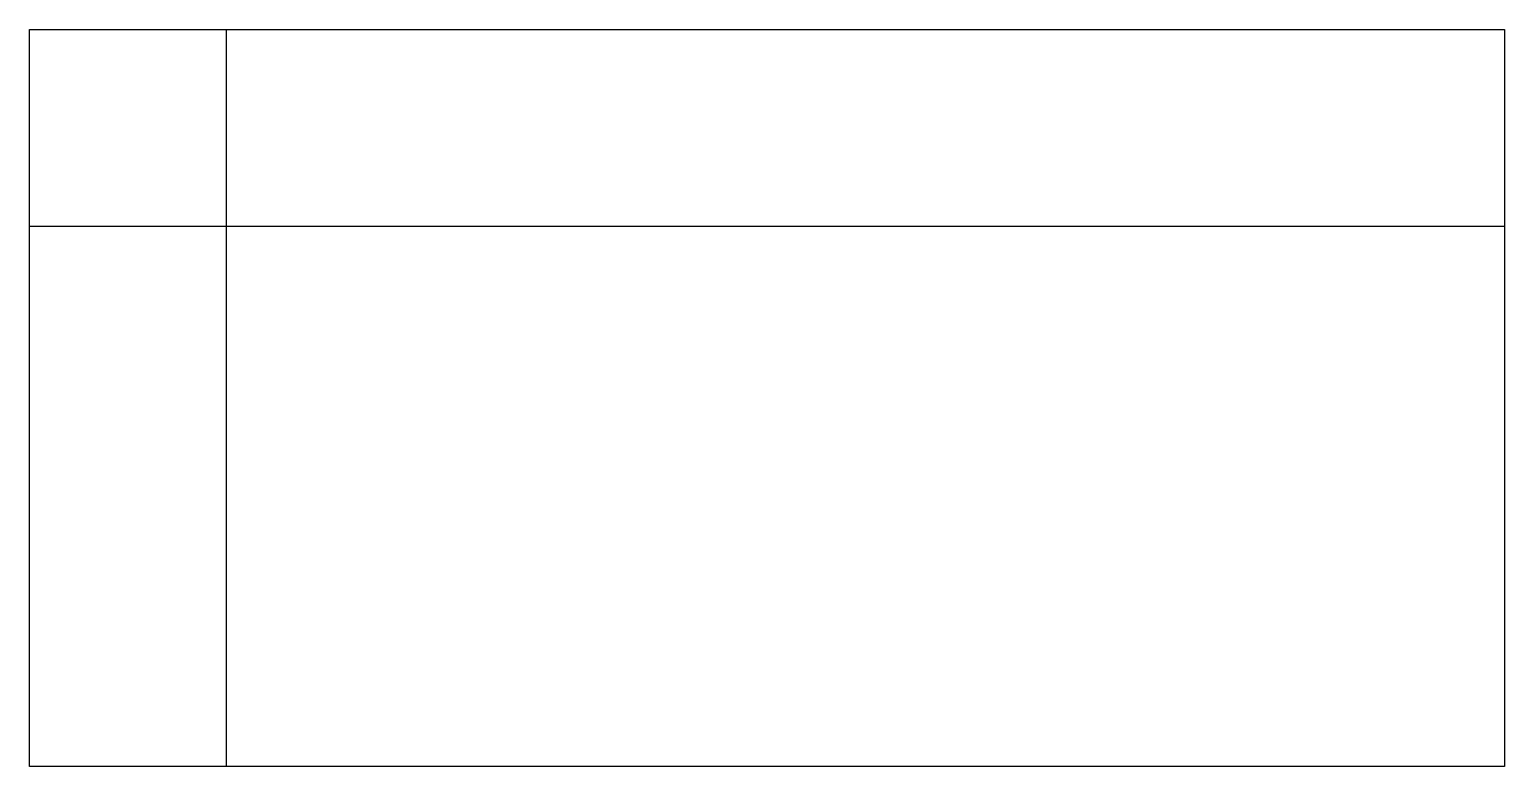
# Model space of a CAD drawing. Extents: x 0.5 to 16.4, y -4.5 to 3.4.
import ezdxf

# ---------------------------------------------------------------- set-up
doc = ezdxf.new("R2010")
doc.units = 0
doc.layers.add('DEFAULT_255_2_778', color=255, linetype='CONTINUOUS')

msp = doc.modelspace()

# ---------------------------------------------------------------- linework, layer by layer
at = {"layer": 'DEFAULT_255_2_778'}
for p, q in [((0.529, 3.44), (16.404, 3.44)), ((0.529, -4.498), (0.529, 3.44)), ((2.646, 3.44), (2.646, -4.498)), ((16.404, 3.44), (16.404, -4.498)), ((0.529, 1.323), (16.404, 1.323)), ((16.404, -4.498), (0.529, -4.498))]:
    msp.add_line(p, q, dxfattribs=at)

doc.saveas('drawing.dxf')
